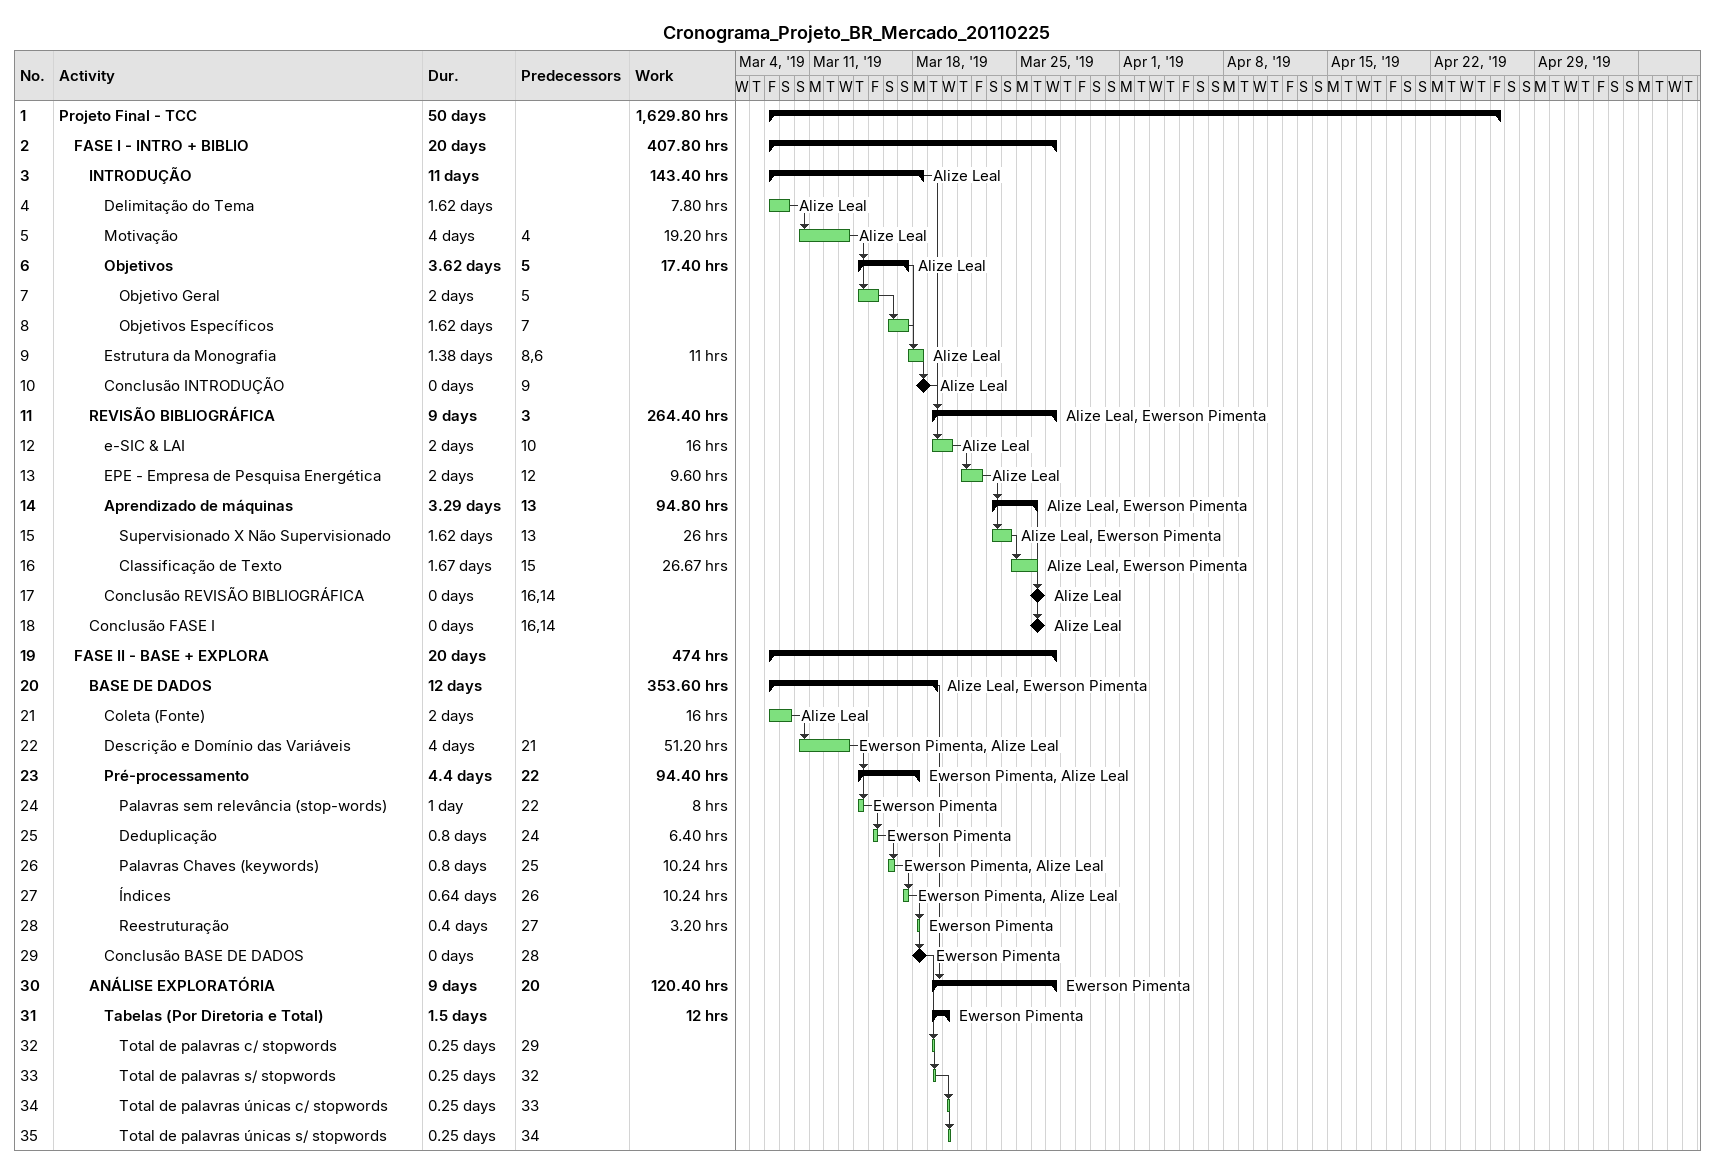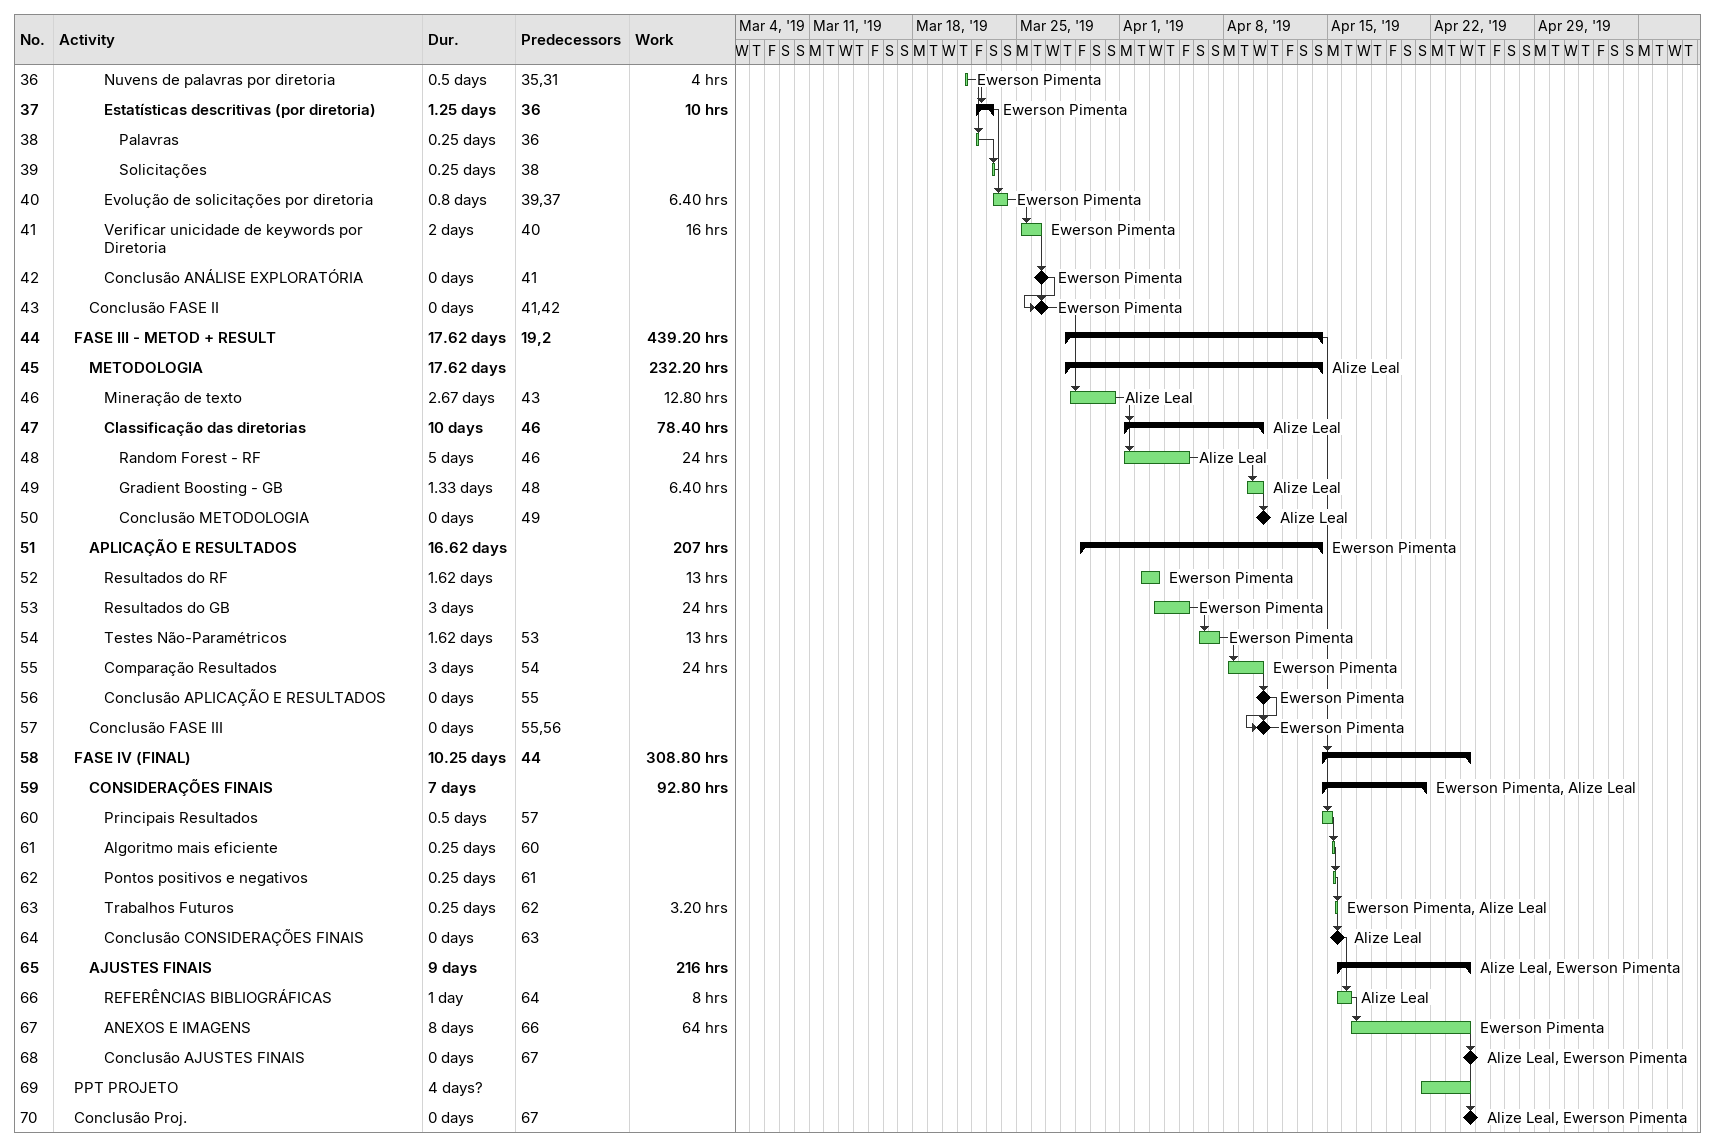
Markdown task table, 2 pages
Cronograma_Projeto_BR_Mercado_20110225

| ID | Level | Task | Duration | Start | Finish | Predecessors | Resources | Work (h) |
|---|---|---|---|---|---|---|---|---|
| 1 | 1 | **Projeto Final - TCC** | 50d | 2019-03-08 | 2019-04-26 |  |  | 1629.80 |
| 2 | 2 | **FASE I - INTRO + BIBLIO** | 20d | 2019-03-08 | 2019-03-27 |  |  | 407.80 |
| 3 | 3 | **INTRODUÇÃO** | 11d | 2019-03-08 | 2019-03-18 |  | Alize Leal | 143.40 |
| 4 | 4 | Delimitação do Tema | 1.62d | 2019-03-08 | 2019-03-09 |  | Alize Leal | 7.80 |
| 5 | 4 | Motivação | 4d | 2019-03-10 | 2019-03-13 | 4 | Alize Leal | 19.20 |
| 6 | 4 | **Objetivos** | 3.62d | 2019-03-14 | 2019-03-17 | 5 | Alize Leal | 17.40 |
| 7 | 5 | Objetivo Geral | 2d | 2019-03-14 | 2019-03-15 | 5 |  |  |
| 8 | 5 | Objetivos Específicos | 1.62d | 2019-03-16 | 2019-03-17 | 7 |  |  |
| 9 | 4 | Estrutura da Monografia | 1.38d | 2019-03-17 | 2019-03-18 | 8, 6 | Alize Leal | 11 |
| 10 | 4 | Conclusão INTRODUÇÃO | 0d | 2019-03-18 | 2019-03-18 | 9 | Alize Leal |  |
| 11 | 3 | **REVISÃO BIBLIOGRÁFICA** | 9d | 2019-03-19 | 2019-03-27 | 3 | Alize Leal, Ewerson Pimenta | 264.40 |
| 12 | 4 | e-SIC & LAI | 2d | 2019-03-19 | 2019-03-20 | 10 | Alize Leal | 16 |
| 13 | 4 | EPE - Empresa de Pesquisa Energética | 2d | 2019-03-21 | 2019-03-22 | 12 | Alize Leal | 9.60 |
| 14 | 4 | **Aprendizado de máquinas** | 3.29d | 2019-03-23 | 2019-03-26 | 13 | Alize Leal, Ewerson Pimenta | 94.80 |
| 15 | 5 | Supervisionado X Não Supervisionado | 1.62d | 2019-03-23 | 2019-03-24 | 13 | Alize Leal, Ewerson Pimenta | 26 |
| 16 | 5 | Classificação de Texto | 1.67d | 2019-03-24 | 2019-03-26 | 15 | Alize Leal, Ewerson Pimenta | 26.67 |
| 17 | 4 | Conclusão REVISÃO BIBLIOGRÁFICA | 0d | 2019-03-26 | 2019-03-26 | 16, 14 | Alize Leal |  |
| 18 | 3 | Conclusão FASE I | 0d | 2019-03-26 | 2019-03-26 | 16, 14 | Alize Leal |  |
| 19 | 2 | **FASE II - BASE + EXPLORA** | 20d | 2019-03-08 | 2019-03-27 |  |  | 474 |
| 20 | 3 | **BASE DE DADOS** | 12d | 2019-03-08 | 2019-03-19 |  | Alize Leal, Ewerson Pimenta | 353.60 |
| 21 | 4 | Coleta (Fonte) | 2d | 2019-03-08 | 2019-03-09 |  | Alize Leal | 16 |
| 22 | 4 | Descrição e Domínio das Variáveis | 4d | 2019-03-10 | 2019-03-13 | 21 | Ewerson Pimenta, Alize Leal | 51.20 |
| 23 | 4 | **Pré-processamento** | 4.4d | 2019-03-14 | 2019-03-18 | 22 | Ewerson Pimenta, Alize Leal | 94.40 |
| 24 | 5 | Palavras sem relevância (stop-words) | 1d | 2019-03-14 | 2019-03-14 | 22 | Ewerson Pimenta | 8 |
| 25 | 5 | Deduplicação | 0.8d | 2019-03-15 | 2019-03-15 | 24 | Ewerson Pimenta | 6.40 |
| 26 | 5 | Palavras Chaves (keywords) | 0.8d | 2019-03-16 | 2019-03-16 | 25 | Ewerson Pimenta, Alize Leal | 10.24 |
| 27 | 5 | Índices | 0.64d | 2019-03-17 | 2019-03-17 | 26 | Ewerson Pimenta, Alize Leal | 10.24 |
| 28 | 5 | Reestruturação | 0.4d | 2019-03-18 | 2019-03-18 | 27 | Ewerson Pimenta | 3.20 |
| 29 | 4 | Conclusão BASE DE DADOS | 0d | 2019-03-18 | 2019-03-18 | 28 | Ewerson Pimenta |  |
| 30 | 3 | **ANÁLISE EXPLORATÓRIA** | 9d | 2019-03-19 | 2019-03-27 | 20 | Ewerson Pimenta | 120.40 |
| 31 | 4 | **Tabelas (Por Diretoria e Total)** | 1.5d | 2019-03-19 | 2019-03-20 |  | Ewerson Pimenta | 12 |
| 32 | 5 | Total de palavras c/ stopwords | 0.25d | 2019-03-19 | 2019-03-19 | 29 |  |  |
| 33 | 5 | Total de palavras s/ stopwords | 0.25d | 2019-03-19 | 2019-03-19 | 32 |  |  |
| 34 | 5 | Total de palavras únicas c/ stopwords | 0.25d | 2019-03-20 | 2019-03-20 | 33 |  |  |
| 35 | 5 | Total de palavras únicas s/ stopwords | 0.25d | 2019-03-20 | 2019-03-20 | 34 |  |  |
| 36 | 4 | Nuvens de palavras por diretoria | 0.5d | 2019-03-21 | 2019-03-21 | 35, 31 | Ewerson Pimenta | 4 |
| 37 | 4 | **Estatísticas descritivas (por diretoria)** | 1.25d | 2019-03-22 | 2019-03-23 | 36 | Ewerson Pimenta | 10 |
| 38 | 5 | Palavras | 0.25d | 2019-03-22 | 2019-03-22 | 36 |  |  |
| 39 | 5 | Solicitações | 0.25d | 2019-03-23 | 2019-03-23 | 38 |  |  |
| 40 | 4 | Evolução de solicitações por diretoria | 0.8d | 2019-03-23 | 2019-03-24 | 39, 37 | Ewerson Pimenta | 6.40 |
| 41 | 4 | Verificar unicidade de keywords por Diretoria | 2d | 2019-03-25 | 2019-03-26 | 40 | Ewerson Pimenta | 16 |
| 42 | 4 | Conclusão ANÁLISE EXPLORATÓRIA | 0d | 2019-03-26 | 2019-03-26 | 41 | Ewerson Pimenta |  |
| 43 | 3 | Conclusão FASE II | 0d | 2019-03-26 | 2019-03-26 | 41, 42 | Ewerson Pimenta |  |
| 44 | 2 | **FASE III - METOD + RESULT** | 17.62d | 2019-03-28 | 2019-04-14 | 19, 2 |  | 439.20 |
| 45 | 3 | **METODOLOGIA** | 17.62d | 2019-03-28 | 2019-04-14 |  | Alize Leal | 232.20 |
| 46 | 4 | Mineração de texto | 2.67d | 2019-03-28 | 2019-03-31 | 43 | Alize Leal | 12.80 |
| 47 | 4 | **Classificação das diretorias** | 10d | 2019-04-01 | 2019-04-10 | 46 | Alize Leal | 78.40 |
| 48 | 5 | Random Forest - RF | 5d | 2019-04-01 | 2019-04-05 | 46 | Alize Leal | 24 |
| 49 | 5 | Gradient Boosting - GB | 1.33d | 2019-04-09 | 2019-04-10 | 48 | Alize Leal | 6.40 |
| 50 | 5 | Conclusão METODOLOGIA | 0d | 2019-04-10 | 2019-04-10 | 49 | Alize Leal |  |
| 51 | 3 | **APLICAÇÃO E RESULTADOS** | 16.62d | 2019-03-29 | 2019-04-14 |  | Ewerson Pimenta | 207 |
| 52 | 4 | Resultados do RF | 1.62d | 2019-04-02 | 2019-04-03 |  | Ewerson Pimenta | 13 |
| 53 | 4 | Resultados do GB | 3d | 2019-04-03 | 2019-04-05 |  | Ewerson Pimenta | 24 |
| 54 | 4 | Testes Não-Paramétricos | 1.62d | 2019-04-06 | 2019-04-07 | 53 | Ewerson Pimenta | 13 |
| 55 | 4 | Comparação Resultados | 3d | 2019-04-08 | 2019-04-10 | 54 | Ewerson Pimenta | 24 |
| 56 | 4 | Conclusão APLICAÇÃO E RESULTADOS | 0d | 2019-04-10 | 2019-04-10 | 55 | Ewerson Pimenta |  |
| 57 | 3 | Conclusão FASE III | 0d | 2019-04-10 | 2019-04-10 | 55, 56 | Ewerson Pimenta |  |
| 58 | 2 | **FASE IV (FINAL)** | 10.25d | 2019-04-14 | 2019-04-24 | 44 |  | 308.80 |
| 59 | 3 | **CONSIDERAÇÕES FINAIS** | 7d | 2019-04-14 | 2019-04-21 |  | Ewerson Pimenta, Alize Leal | 92.80 |
| 60 | 4 | Principais Resultados | 0.5d | 2019-04-14 | 2019-04-15 | 57 |  |  |
| 61 | 4 | Algoritmo mais eficiente | 0.25d | 2019-04-15 | 2019-04-15 | 60 |  |  |
| 62 | 4 | Pontos positivos e negativos | 0.25d | 2019-04-15 | 2019-04-15 | 61 |  |  |
| 63 | 4 | Trabalhos Futuros | 0.25d | 2019-04-15 | 2019-04-15 | 62 | Ewerson Pimenta, Alize Leal | 3.20 |
| 64 | 4 | Conclusão CONSIDERAÇÕES FINAIS | 0d | 2019-04-15 | 2019-04-15 | 63 | Alize Leal |  |
| 65 | 3 | **AJUSTES FINAIS** | 9d | 2019-04-15 | 2019-04-24 |  | Alize Leal, Ewerson Pimenta | 216 |
| 66 | 4 | REFERÊNCIAS BIBLIOGRÁFICAS | 1d | 2019-04-15 | 2019-04-16 | 64 | Alize Leal | 8 |
| 67 | 4 | ANEXOS E IMAGENS | 8d | 2019-04-16 | 2019-04-24 | 66 | Ewerson Pimenta | 64 |
| 68 | 4 | Conclusão AJUSTES FINAIS | 0d | 2019-04-24 | 2019-04-24 | 67 | Alize Leal, Ewerson Pimenta |  |
| 69 | 2 | PPT PROJETO | 4d? | 2019-04-21 | 2019-04-24 |  |  |  |
| 70 | 2 | Conclusão Proj. | 0d | 2019-04-24 | 2019-04-24 | 67 | Alize Leal, Ewerson Pimenta |  |
